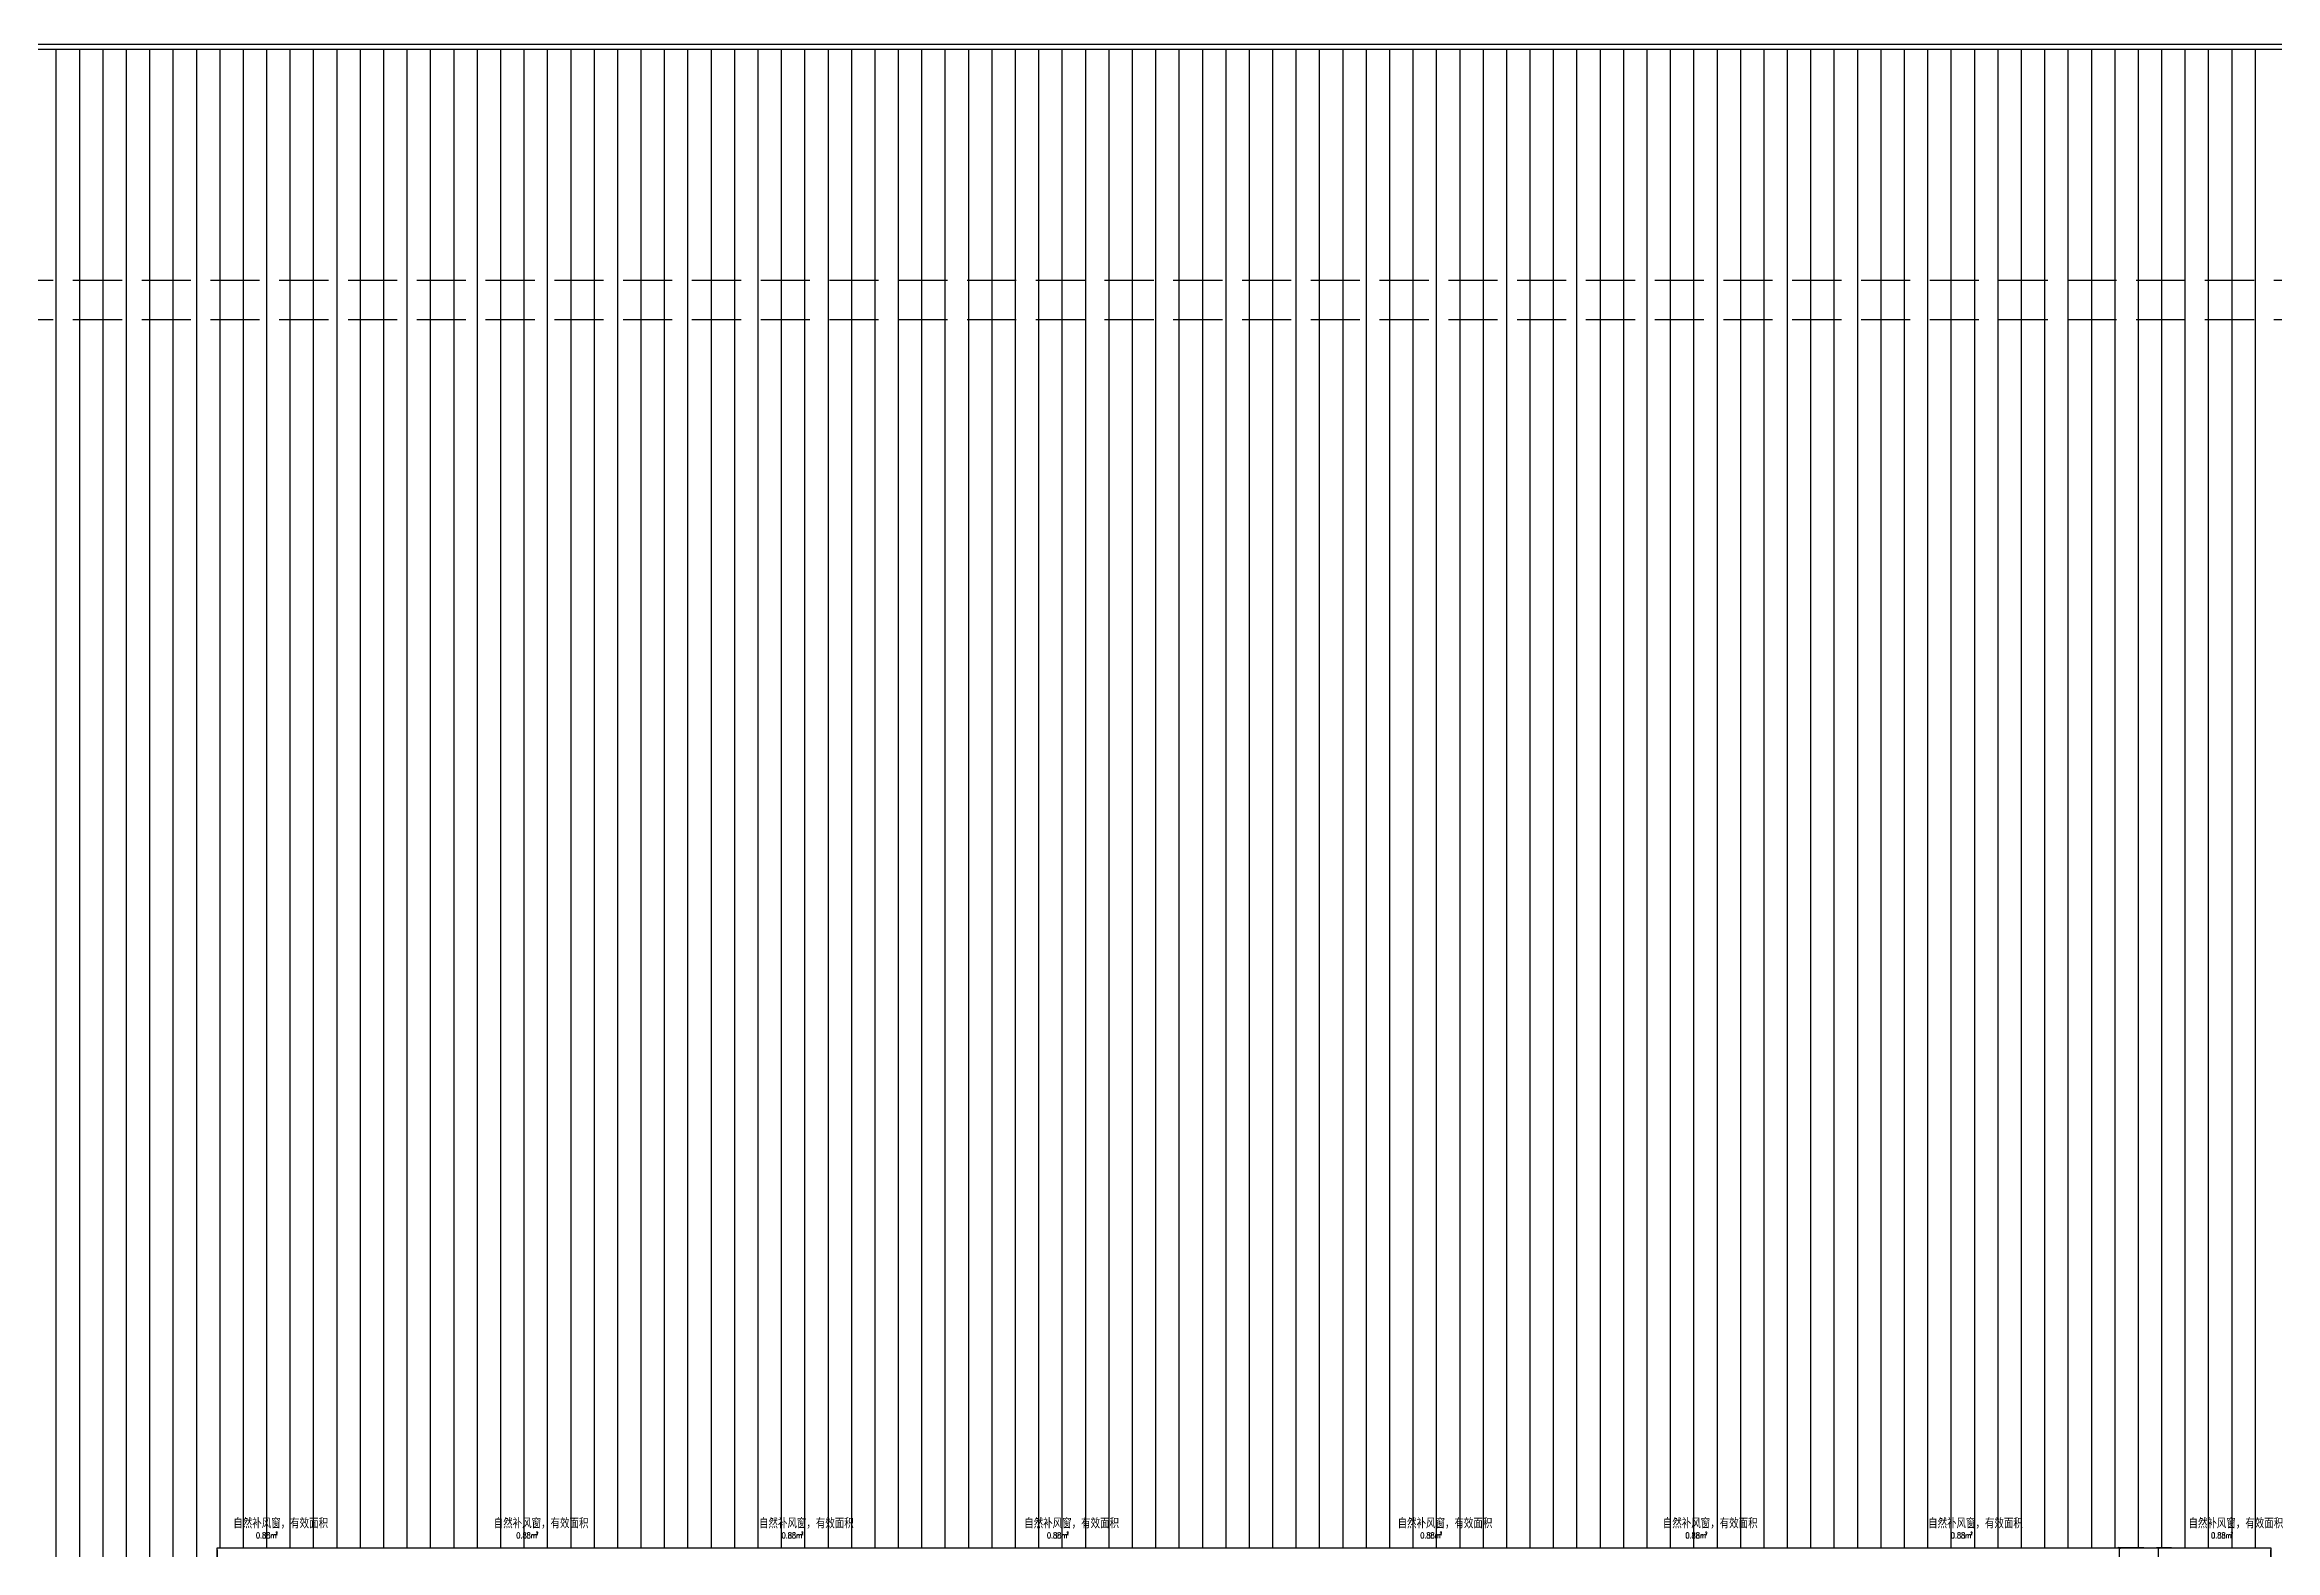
# Model space of a CAD drawing. Extents: x -2377130 to 293730, y -2 to 754590.
# Drawn here: x -1070279 to -1047573, y 519612 to 534937 of the extents above; entities that cross this region are included whole.
import ezdxf

# ---------------------------------------------------------------- set-up
doc = ezdxf.new("R2010")
doc.units = 0
doc.header["$LTSCALE"] = 1000
doc.header["$MEASUREMENT"] = 0
doc.linetypes.add('__DASH', pattern=[0.35, 0.25, -0.1])
doc.linetypes.add('DOTE', pattern=[2.42, 2, -0.2, 0.02, -0.2])
doc.layers.get('Defpoints').update_dxf_attribs({"color": 210})
for name, color, linetype in [('A-AXIS-DOTE', 14, 'DOTE'), ('A-HATCH-2', 251, 'Continuous'), ('A-LIN-V', 9, 'Continuous'), ('A-WINDOW', 140, 'Continuous'), ('A-门窗表显示尺寸', 160, 'Continuous'), ('SPACE', 7, 'Continuous'), ('参考线', 8, 'Continuous')]:
    doc.layers.add(name, color=color, linetype=linetype)
doc.styles.add('_TCH_SPACE', font='SIMPLEX', dxfattribs={"height": 5, "bigfont": 'GBCBIG'})
doc.styles.add('A-DIM_T3', font='SIMPLEX', dxfattribs={"width": 0.705882, "bigfont": 'GBCBIG'})
doc.dimstyles.new('A-DIM&&20', dxfattribs={"dimtxt": 59.5, "dimasz": 20, "dimexe": 20, "dimexo": 20, "dimgap": 25.25, "dimtad": 1, "dimdec": 0, "dimzin": 0, "dimdsep": 46, "dimtxsty": 'A-DIM_T3', "dimblk": 'ARCHTICK', "dimcen": 0.09, "dimclrt": 7, "dimazin": 2, "dimtfac": 1, "dimtdec": 0, "dimtix": 1, "dimtmove": 2, "dimatfit": 3, "dimfxl": 0, "dimtolj": 1, "dimtzin": 0, "dimarcsym": 0})

# ---------------------------------------------------------------- blocks, each defined once
blk = doc.blocks.new('_ArchTick')
at = {"color": 0, "linetype": 'ByBlock', "const_width": 0.4}
blk.add_lwpolyline([(-0.5, -0.5), (0.5, 0.5)], dxfattribs=at)
blk = doc.blocks.new('*D897')
at = {"layer": 'A-门窗表显示尺寸', "color": 0, "lineweight": -2}
for p, q in [((-1068521, 519617), (-1068521, 519350)), ((-1047621, 519617), (-1047621, 519350)), ((-1068521, 519370), (-1047621, 519370))]:
    blk.add_line(p, q, dxfattribs=at)
at = {"layer": 'Defpoints', "color": 0}
for p in [(-1068521, 519637), (-1047621, 519637), (-1047621, 519370)]:
    blk.add_point(p, dxfattribs=at)
at = {"layer": 'A-门窗表显示尺寸', "color": 0, "lineweight": -2, "xscale": 20, "yscale": 20, "zscale": 20, "rotation": 180}
blk.add_blockref('_ArchTick', (-1068521, 519370), dxfattribs=at)
at = {"layer": 'A-门窗表显示尺寸', "color": 0, "lineweight": -2, "xscale": 20, "yscale": 20, "zscale": 20}
blk.add_blockref('_ArchTick', (-1047621, 519370), dxfattribs=at)
at = {"layer": 'A-门窗表显示尺寸', "color": 7, "insert": (-1058071, 519425), "char_height": 59.5, "attachment_point": 5, "style": 'A-DIM_T3'}
blk.add_mtext('\\A1;20900', dxfattribs=at)
blk = doc.blocks.new('*D889')
at = {"layer": 'A-门窗表显示尺寸', "color": 0, "lineweight": -2}
for p, q in [((-1048631, 519637), (-1048784, 519637)), ((-1048764, 518437), (-1048764, 519637)), ((-1048631, 518437), (-1048784, 518437))]:
    blk.add_line(p, q, dxfattribs=at)
at = {"layer": 'Defpoints', "color": 0}
for p in [(-1048764, 519637), (-1048611, 519637), (-1048611, 518437)]:
    blk.add_point(p, dxfattribs=at)
at = {"layer": 'A-门窗表显示尺寸', "color": 0, "lineweight": -2, "xscale": 20, "yscale": 20, "zscale": 20}
for p, rotation in [((-1048764, 519637), 90), ((-1048764, 518437), 270)]:
    blk.add_blockref('_ArchTick', p, dxfattribs=dict(at, rotation=rotation))
at = {"layer": 'A-门窗表显示尺寸', "color": 7, "insert": (-1048819, 519037), "char_height": 59.5, "attachment_point": 5, "rotation": 90, "style": 'A-DIM_T3'}
blk.add_mtext('\\A1;1200', dxfattribs=at)
blk = doc.blocks.new('*D878')
at = {"layer": 'A-门窗表显示尺寸', "color": 0, "lineweight": -2}
for p, q in [((-1048911, 519637), (-1049178, 519637)), ((-1049158, 517237), (-1049158, 519637)), ((-1048911, 517237), (-1049178, 517237))]:
    blk.add_line(p, q, dxfattribs=at)
at = {"layer": 'Defpoints', "color": 0}
for p in [(-1049158, 519637), (-1048891, 519637), (-1048891, 517237)]:
    blk.add_point(p, dxfattribs=at)
at = {"layer": 'A-门窗表显示尺寸', "color": 0, "lineweight": -2, "xscale": 20, "yscale": 20, "zscale": 20}
for p, rotation in [((-1049158, 519637), 90), ((-1049158, 517237), 270)]:
    blk.add_blockref('_ArchTick', p, dxfattribs=dict(at, rotation=rotation))
at = {"layer": 'A-门窗表显示尺寸', "color": 7, "insert": (-1049213, 518487), "char_height": 59.5, "attachment_point": 5, "rotation": 90, "style": 'A-DIM_T3'}
blk.add_mtext('\\A1;2400', dxfattribs=at)

msp = doc.modelspace()

# ---------------------------------------------------------------- linework, layer by layer
at = {"layer": 'A-AXIS-DOTE', "color": 8, "linetype": '__DASH', "ltscale": 2}
for p, q in [((-940690, 534937.5), (-1111279.8, 534937.5)), ((-940690, 532537.5), (-1111279.8, 532537.5)), ((-940690, 532137.5), (-1111279.8, 532137.5))]:
    msp.add_line(p, q, dxfattribs=at)
at = {"layer": 'A-HATCH-2', "color": 8, "linetype": 'Continuous'}
for p, q in [((-1070159.5, 517237.5), (-1070159.5, 534887.5)), ((-1069921.3, 517237.5), (-1069921.3, 534887.5)), ((-1069683.2, 517237.5), (-1069683.2, 534887.5)), ((-1069445.1, 517237.5), (-1069445.1, 534887.5)), ((-1069207, 517237.5), (-1069207, 534887.5)), ((-1068968.8, 517237.5), (-1068968.8, 534887.5)), ((-1068730.7, 517237.5), (-1068730.7, 534887.5)), ((-1068492.6, 519637.5), (-1068492.6, 534887.5)), ((-1068254.5, 519637.5), (-1068254.5, 534887.5)), ((-1068016.3, 519637.5), (-1068016.3, 534887.5)), ((-1067778.2, 519637.5), (-1067778.2, 534887.5)), ((-1067540.1, 519637.5), (-1067540.1, 534887.5)), ((-1067302, 519637.5), (-1067302, 534887.5)), ((-1067063.8, 519637.5), (-1067063.8, 534887.5)), ((-1066825.7, 519637.5), (-1066825.7, 534887.5)), ((-1066587.6, 519637.5), (-1066587.6, 534887.5)), ((-1066349.5, 519637.5), (-1066349.5, 534887.5)), ((-1066111.3, 519637.5), (-1066111.3, 534887.5)), ((-1065873.2, 519637.5), (-1065873.2, 534887.5)), ((-1065635.1, 519637.5), (-1065635.1, 534887.5)), ((-1065397, 519637.5), (-1065397, 534887.5)), ((-1065158.8, 519637.5), (-1065158.8, 534887.5)), ((-1064920.7, 519637.5), (-1064920.7, 534887.5)), ((-1064682.6, 519637.5), (-1064682.6, 534887.5)), ((-1064444.5, 519637.5), (-1064444.5, 534887.5)), ((-1064206.3, 519637.5), (-1064206.3, 534887.5)), ((-1063968.2, 519637.5), (-1063968.2, 534887.5)), ((-1063730.1, 519637.5), (-1063730.1, 534887.5)), ((-1063492, 519637.5), (-1063492, 534887.5)), ((-1063253.8, 519637.5), (-1063253.8, 534887.5)), ((-1063015.7, 519637.5), (-1063015.7, 534887.5)), ((-1062777.6, 519637.5), (-1062777.6, 534887.5)), ((-1062539.5, 519637.5), (-1062539.5, 534887.5)), ((-1062301.3, 519637.5), (-1062301.3, 534887.5)), ((-1062063.2, 519637.5), (-1062063.2, 534887.5)), ((-1061825.1, 519637.5), (-1061825.1, 534887.5)), ((-1061587, 519637.5), (-1061587, 534887.5)), ((-1061348.8, 519637.5), (-1061348.8, 534887.5)), ((-1061110.7, 519637.5), (-1061110.7, 534887.5)), ((-1060872.6, 519637.5), (-1060872.6, 534887.5)), ((-1060634.5, 519637.5), (-1060634.5, 534887.5)), ((-1060396.3, 519637.5), (-1060396.3, 534887.5)), ((-1060158.2, 519637.5), (-1060158.2, 534887.5)), ((-1059920.1, 519637.5), (-1059920.1, 534887.5)), ((-1059682, 519637.5), (-1059682, 534887.5)), ((-1059443.8, 519637.5), (-1059443.8, 534887.5)), ((-1059205.7, 519637.5), (-1059205.7, 534887.5)), ((-1058967.6, 519637.5), (-1058967.6, 534887.5)), ((-1058729.5, 519637.5), (-1058729.5, 534887.5)), ((-1058491.3, 519637.5), (-1058491.3, 534887.5)), ((-1058253.2, 519637.5), (-1058253.2, 534887.5)), ((-1058015.1, 519637.5), (-1058015.1, 534887.5)), ((-1057777, 519637.5), (-1057777, 534887.5)), ((-1057538.8, 519637.5), (-1057538.8, 534887.5)), ((-1057300.7, 519637.5), (-1057300.7, 534887.5)), ((-1057062.6, 519637.5), (-1057062.6, 534887.5)), ((-1056824.5, 519637.5), (-1056824.5, 534887.5)), ((-1056586.3, 519637.5), (-1056586.3, 534887.5)), ((-1056348.2, 519637.5), (-1056348.2, 534887.5)), ((-1056110.1, 519637.5), (-1056110.1, 534887.5)), ((-1055872, 519637.5), (-1055872, 534887.5)), ((-1055633.8, 519637.5), (-1055633.8, 534887.5)), ((-1055395.7, 519637.5), (-1055395.7, 534887.5)), ((-1055157.6, 519637.5), (-1055157.6, 534887.5)), ((-1054919.5, 519637.5), (-1054919.5, 534887.5)), ((-1054681.3, 519637.5), (-1054681.3, 534887.5)), ((-1054443.2, 519637.5), (-1054443.2, 534887.5)), ((-1054205.1, 519637.5), (-1054205.1, 534887.5)), ((-1053967, 519637.5), (-1053967, 534887.5)), ((-1053728.8, 519637.5), (-1053728.8, 534887.5)), ((-1053490.7, 519637.5), (-1053490.7, 534887.5)), ((-1053252.6, 519637.5), (-1053252.6, 534887.5)), ((-1053014.5, 519637.5), (-1053014.5, 534887.5)), ((-1052776.3, 519637.5), (-1052776.3, 534887.5)), ((-1052538.2, 519637.5), (-1052538.2, 534887.5)), ((-1052300.1, 519637.5), (-1052300.1, 534887.5)), ((-1052062, 519637.5), (-1052062, 534887.5)), ((-1051823.8, 519637.5), (-1051823.8, 534887.5)), ((-1051585.7, 519637.5), (-1051585.7, 534887.5)), ((-1051347.6, 519637.5), (-1051347.6, 534887.5)), ((-1051109.5, 519637.5), (-1051109.5, 534887.5)), ((-1050871.3, 519637.5), (-1050871.3, 534887.5)), ((-1050633.2, 519637.5), (-1050633.2, 534887.5)), ((-1050395.1, 519637.5), (-1050395.1, 534887.5)), ((-1050157, 519637.5), (-1050157, 534887.5)), ((-1049918.8, 519637.5), (-1049918.8, 534887.5)), ((-1049680.7, 519637.5), (-1049680.7, 534887.5)), ((-1049442.6, 519637.5), (-1049442.6, 534887.5)), ((-1049204.5, 519637.5), (-1049204.5, 534887.5)), ((-1048966.3, 519637.5), (-1048966.3, 534887.5)), ((-1048728.2, 519637.5), (-1048728.2, 534887.5)), ((-1048490.1, 519637.5), (-1048490.1, 534887.5)), ((-1048252, 519637.5), (-1048252, 534887.5)), ((-1048013.8, 519637.5), (-1048013.8, 534887.5)), ((-1047775.7, 519637.5), (-1047775.7, 534887.5))]:
    msp.add_line(p, q, dxfattribs=at)
at = {"layer": 'A-LIN-V', "color": 8}
for p, q in [((-946220.7, 534937.5), (-1104220.7, 534937.5)), ((-946220.7, 534887.5), (-1104220.7, 534887.5))]:
    msp.add_line(p, q, dxfattribs=at)

# ---------------------------------------------------------------- texts
at = {"layer": 'SPACE', "color": 8, "style": '_TCH_SPACE'}
for p in [(-1068358.3, 519837.5), (-1065707.5, 519837.5), (-1065707.5, 519837.5), (-1063007.5, 519837.5), (-1063007.5, 519837.5), (-1060307.5, 519837.5), (-1060307.5, 519837.5), (-1056507.5, 519837.5), (-1056507.5, 519837.5), (-1053807.5, 519837.5), (-1053807.5, 519837.5), (-1051107.5, 519837.5), (-1051107.5, 519837.5), (-1048457.5, 519837.5)]:
    msp.add_text('自然补风窗，有效面积', height=96.45, dxfattribs=at).set_placement(p)
at = {"layer": 'SPACE', "color": 8, "style": '_TCH_SPACE', "width": 0.705882}
for p in [(-1067928.1, 519770.1), (-1065277.3, 519770.1), (-1065277.3, 519770.1), (-1062577.3, 519770.1), (-1062577.3, 519770.1), (-1059877.3, 519770.1), (-1059877.3, 519770.1), (-1056077.3, 519770.1), (-1056077.3, 519770.1), (-1053377.3, 519770.1), (-1053377.3, 519770.1), (-1050677.3, 519770.1), (-1050677.3, 519770.1), (-1048027.3, 519770.1)]:
    msp.add_text('2', height=29.8, dxfattribs=at).set_placement(p)

# ---------------------------------------------------------------- next in the draw order: wipeouts: each hides what was drawn before it
at = {"color": 8}
msp.add_wipeout([(-1068520.7, 517237.5), (-1047620.7, 517237.5), (-1047620.7, 519637.5), (-1068520.7, 519637.5)], dxfattribs=at).dxf.layer = '参考线'

# ---------------------------------------------------------------- next in the draw order: linework, layer by layer
at = {"layer": 'A-WINDOW', "color": 8}
msp.add_lwpolyline([(-1047620.7, 517237.5), (-1068520.7, 517237.5), (-1068520.7, 519637.5), (-1047620.7, 519637.5)], close=True, dxfattribs=at)

# ---------------------------------------------------------------- next in the draw order: texts
at = {"layer": 'SPACE', "color": 8, "style": '_TCH_SPACE', "width": 0.705882}
for p in [(-1068128.1, 519735.1), (-1065477.3, 519735.1), (-1065477.3, 519735.1), (-1062777.3, 519735.1), (-1062777.3, 519735.1), (-1060077.3, 519735.1), (-1060077.3, 519735.1), (-1056277.3, 519735.1), (-1056277.3, 519735.1), (-1053577.3, 519735.1), (-1053577.3, 519735.1), (-1050877.3, 519735.1), (-1050877.3, 519735.1), (-1048227.3, 519735.1)]:
    msp.add_text('0.88m', height=59.5, dxfattribs=at).set_placement(p)

# ---------------------------------------------------------------- next in the draw order: dimensions: what is measured, and where the dimension line sits
at = {"layer": 'A-门窗表显示尺寸', "color": 8}
for p1, p2, distance, picture, middle in [((-1068520.7, 519637.5), (-1047620.7, 519637.5), -267.5, '*D897', (-1058070.7, 519425)), ((-1048610.7, 518437.5), (-1048610.7, 519637.5), 153.7, '*D889', (-1048819.4, 519037.5))]:
    dim = msp.add_aligned_dim(p1=p1, p2=p2, distance=distance, dimstyle='A-DIM&&20', dxfattribs=at)
    dim.commit()
    dim.dimension.update_dxf_attribs({"geometry": picture, "text_midpoint": middle})
dim = msp.add_linear_dim(base=(-1049158.1, 519637.5), p1=(-1048890.7, 517237.5), p2=(-1048890.7, 519637.5), angle=90, dimstyle='A-DIM&&20', dxfattribs=at)
dim.commit()
dim.dimension.update_dxf_attribs({"geometry": '*D878', "text_midpoint": (-1049213.1, 518487.5), "dimtype": 161})

doc.saveas('drawing.dxf')
